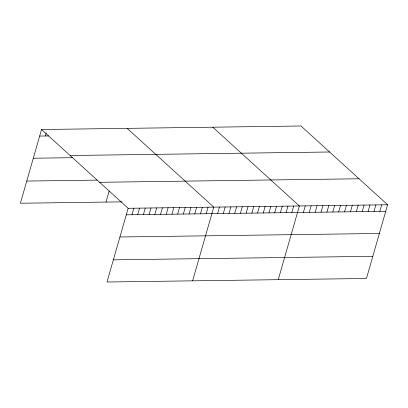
<?xml version="1.0" encoding="UTF-8"?>
<svg xmlns="http://www.w3.org/2000/svg" width="408" height="408" viewBox="0 0 408 408"><rect width="100%" height="100%" fill="white"/><g stroke="black" fill="none" stroke-linecap="round" stroke-linejoin="round"><path stroke-width="0.61" d="M41.54 129.52L128.148 208.289L107.008 282.005L366.46 278.48L387.6 204.765L300.992 125.996L41.54 129.52L20.4 203.235L121.875 201.858M45.37 135.981L46.221 133.008M106.019 202.072L109.196 190.99M131.978 214.751L133.855 208.213M137.685 214.674L139.561 208.131M143.392 214.598L145.268 208.054M149.104 214.521L150.98 207.978M154.811 214.44L156.687 207.901M160.517 214.363L162.394 207.825M166.224 214.287L168.101 207.743M171.936 214.21L173.808 207.667M177.643 214.134L179.52 207.59M183.35 214.052L185.227 207.514M189.057 213.976L190.934 207.437M194.764 213.899L196.641 207.356M200.476 213.823L202.348 207.279M206.183 213.746L208.06 207.203M192.627 280.842L213.766 207.126L127.158 128.357M217.597 213.588L219.473 207.045M223.304 213.511L225.18 206.968M229.016 213.435L230.887 206.892M234.722 213.359L236.599 206.815M240.429 213.277L242.306 206.739M246.136 213.2L248.013 206.657M251.848 213.124L253.72 206.581M257.555 213.047L259.432 206.504M263.262 212.971L265.139 206.428M268.969 212.889L270.846 206.351M274.676 212.813L276.553 206.269M280.388 212.736L282.26 206.193M286.095 212.66L287.971 206.117M291.802 212.583L293.678 206.04M278.246 279.679L299.385 205.964L212.777 127.194M303.389 212.425L305.266 205.882M309.274 212.344L311.146 205.8M315.155 212.262L317.026 205.724M321.035 212.186L322.912 205.642M326.915 212.104L328.792 205.561M332.795 212.022L334.672 205.484M338.676 211.946L340.553 205.403M344.556 211.864L346.433 205.321M350.436 211.783L352.313 205.244M356.322 211.706L358.193 205.163M362.202 211.625L364.074 205.081M368.082 211.543L369.959 205.005M373.963 211.466L375.839 204.923M379.843 211.385L381.72 204.841M39.663 136.058L48.542 135.941M70.12 155.514L329.572 151.99M33.308 158.227L72.629 157.692M26.755 181.07L97.155 180.112M99.567 182.294L359.02 178.77M128.148 208.289L387.6 204.765M126.271 214.827L385.723 211.303M119.911 236.997L379.369 233.473M113.363 259.84L372.82 256.316"/></g></svg>
